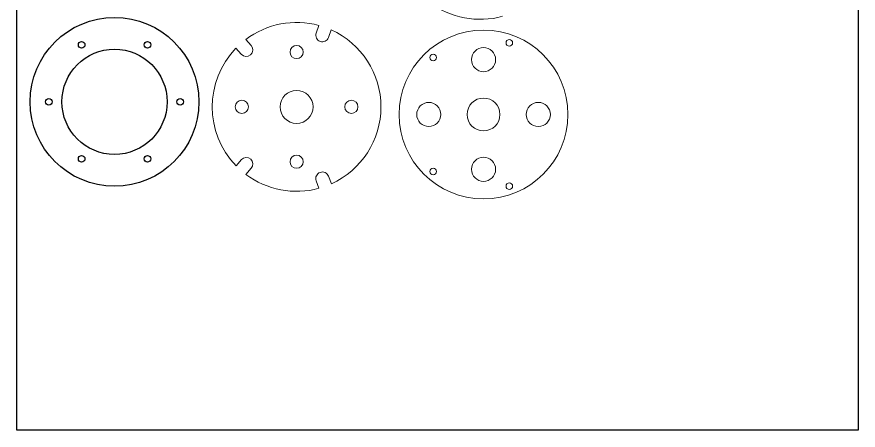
# Model space of a CAD drawing. Header units: millimetres. Extents: x 2288 to 2672, y 820 to 1204.
# Drawn here: x 2287.8 to 2671.8, y 819.8 to 1008.2 of the extents above; entities that cross this region are included whole.
import ezdxf

# ---------------------------------------------------------------- set-up
doc = ezdxf.new("R2010")
doc.units = ezdxf.units.MM

msp = doc.modelspace()

# ---------------------------------------------------------------- linework, layer by layer
for p, q in [((2287.84, 819.8), (2287.84, 1203.8)), ((2671.84, 1203.8), (2671.84, 819.8)), ((2671.84, 819.8), (2287.84, 819.8))]:
    msp.add_line(p, q)
at = {"color": 7, "linetype": 'Continuous', "lineweight": 15}
for p, q in [((2424.48, 1000.86), (2425.72, 1004.31)), ((2431.36, 1002.27), (2430.12, 998.82)), ((2392.34, 997.91), (2394.78, 995.15)), ((2390.29, 991.17), (2387.85, 993.93)), ((2387.9, 940.37), (2390.35, 943.16)), ((2394.85, 939.19), (2392.4, 936.4)), ((2425.74, 930.06), (2424.48, 933.48)), ((2430.11, 935.55), (2431.39, 932.09))]:
    msp.add_line(p, q, dxfattribs=at)
at = {"color": 0}
msp.add_circle((2332.43, 969.49), 38.5, dxfattribs=at)
at = {"color": 7, "linetype": 'Continuous', "lineweight": 15}
for centre, radius in [((2500.86, 963.72), 38.5), ((2415.54, 992.18), 3), ((2512.62, 996.37), 1.5), ((2477.86, 989.7), 1.5), ((2500.86, 988.72), 5.5), ((2415.54, 967.18), 7.5), ((2390.54, 967.18), 3), ((2440.54, 967.18), 3), ((2475.86, 963.72), 5.5), ((2500.86, 963.72), 7.5), ((2525.86, 963.72), 5.5), ((2415.54, 942.18), 3), ((2500.86, 938.72), 5.5), ((2477.86, 937.74), 1.5), ((2512.62, 931.08), 1.5)]:
    msp.add_circle(centre, radius, dxfattribs=at)
for centre, radius in [((2317.43, 995.47), 1.5), ((2347.43, 995.47), 1.5), ((2332.43, 969.49), 24), ((2302.43, 969.49), 1.5), ((2362.43, 969.49), 1.5), ((2317.43, 943.51), 1.5), ((2347.43, 943.51), 1.5)]:
    msp.add_circle(centre, radius)
for centre, radius, start, end in [((2499.33, 1045.6), 38.5, 233.0644, 285.3739), ((2415.54, 967.18), 38.5, 74.664, 127.0484), ((2415.54, 967.18), 38.5, 294.3115, 65.7259), ((2427.3, 999.84), 3, 160.195, 340.195), ((2392.54, 993.16), 3, 221.5175, 41.5175), ((2415.54, 967.18), 38.5, 135.9867, 224.1261), ((2392.6, 941.17), 3, 318.5952, 138.5952), ((2427.3, 934.52), 3, 20.1943, 200.1943), ((2415.54, 967.18), 38.5, 233.0644, 285.3732)]:
    msp.add_arc(centre, radius, start, end, dxfattribs=at)

doc.saveas('drawing.dxf')
